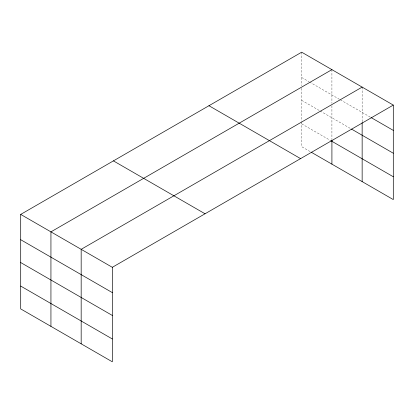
<?xml version="1.0" encoding="UTF-8"?>
<svg xmlns="http://www.w3.org/2000/svg" width="414" height="414" viewBox="0 0 414 414"><rect width="100%" height="100%" fill="white"/><g stroke="black" fill="none" stroke-linecap="round" stroke-linejoin="round"><path stroke-width="0.31" stroke-dasharray="2.07 1.55" d="M301.677 77.49L308.958 81.693M309.517 82.019L339.749 99.474M340.313 99.795L370.494 117.224M301.677 100.328L319.592 110.673M320.151 110.993L350.948 128.775M301.677 123.853L330.232 140.341M310.076 151.54L301.677 146.691L301.677 121.949M362.146 87.106L362.146 121.918M331.914 69.645L331.914 103.195M331.914 105.73L331.914 139.404M301.677 52.19L301.677 85.739M301.677 88.275L301.677 121.312"/><path stroke-width="0.62" d="M393.3 105.089L301.677 52.19L20.7 214.411L20.7 308.911L112.323 361.81L112.323 267.309L393.3 105.089L393.3 199.589L311.193 152.186M331.914 69.645L50.938 231.866L50.938 326.367M362.146 87.106L81.17 249.326L81.17 343.822M371.047 117.545L393.3 130.389M351.512 129.096L393.3 153.227M330.791 140.667L393.3 176.752M208.956 105.725L300.58 158.624M113.42 160.88L205.044 213.779M20.7 214.411L112.323 267.309M20.7 239.711L112.323 292.61M20.7 262.548L112.323 315.447M20.7 286.074L112.323 338.973M362.146 122.554L362.146 181.601M331.914 140.041L331.914 164.146"/></g></svg>
